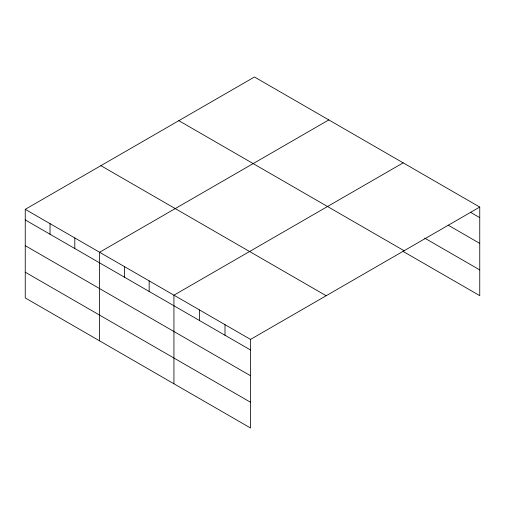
<?xml version="1.0" encoding="UTF-8"?>
<svg xmlns="http://www.w3.org/2000/svg" width="505" height="505" viewBox="0 0 505 505"><rect width="100%" height="100%" fill="white"/><g stroke="black" fill="none" stroke-linecap="round" stroke-linejoin="round"><path stroke-width="0.76" d="M403.154 251.439L479.75 295.659L479.75 207.063L254.469 77L25.25 209.341L25.25 297.937L250.53 428L250.53 339.404L25.25 209.341M328.812 119.919L99.592 252.26L99.592 340.856M403.154 162.844L173.935 295.179L173.935 383.781M250.53 339.404L479.75 207.063M470.344 212.22L479.75 217.649M448.169 225.161L479.75 243.391M424.654 238.107L479.75 269.916M178.827 120.67L404.107 250.732M100.893 165.665L326.173 295.728M25.25 219.927L250.53 349.99M25.25 245.67L250.53 375.733M25.25 272.195L250.53 402.258M224.996 324.665L224.996 335.251M199.462 309.925L199.462 320.511M149.152 280.875L149.152 291.461M124.375 266.571L124.375 277.157M74.809 237.956L74.809 248.542M50.033 223.646L50.033 234.232"/></g></svg>
